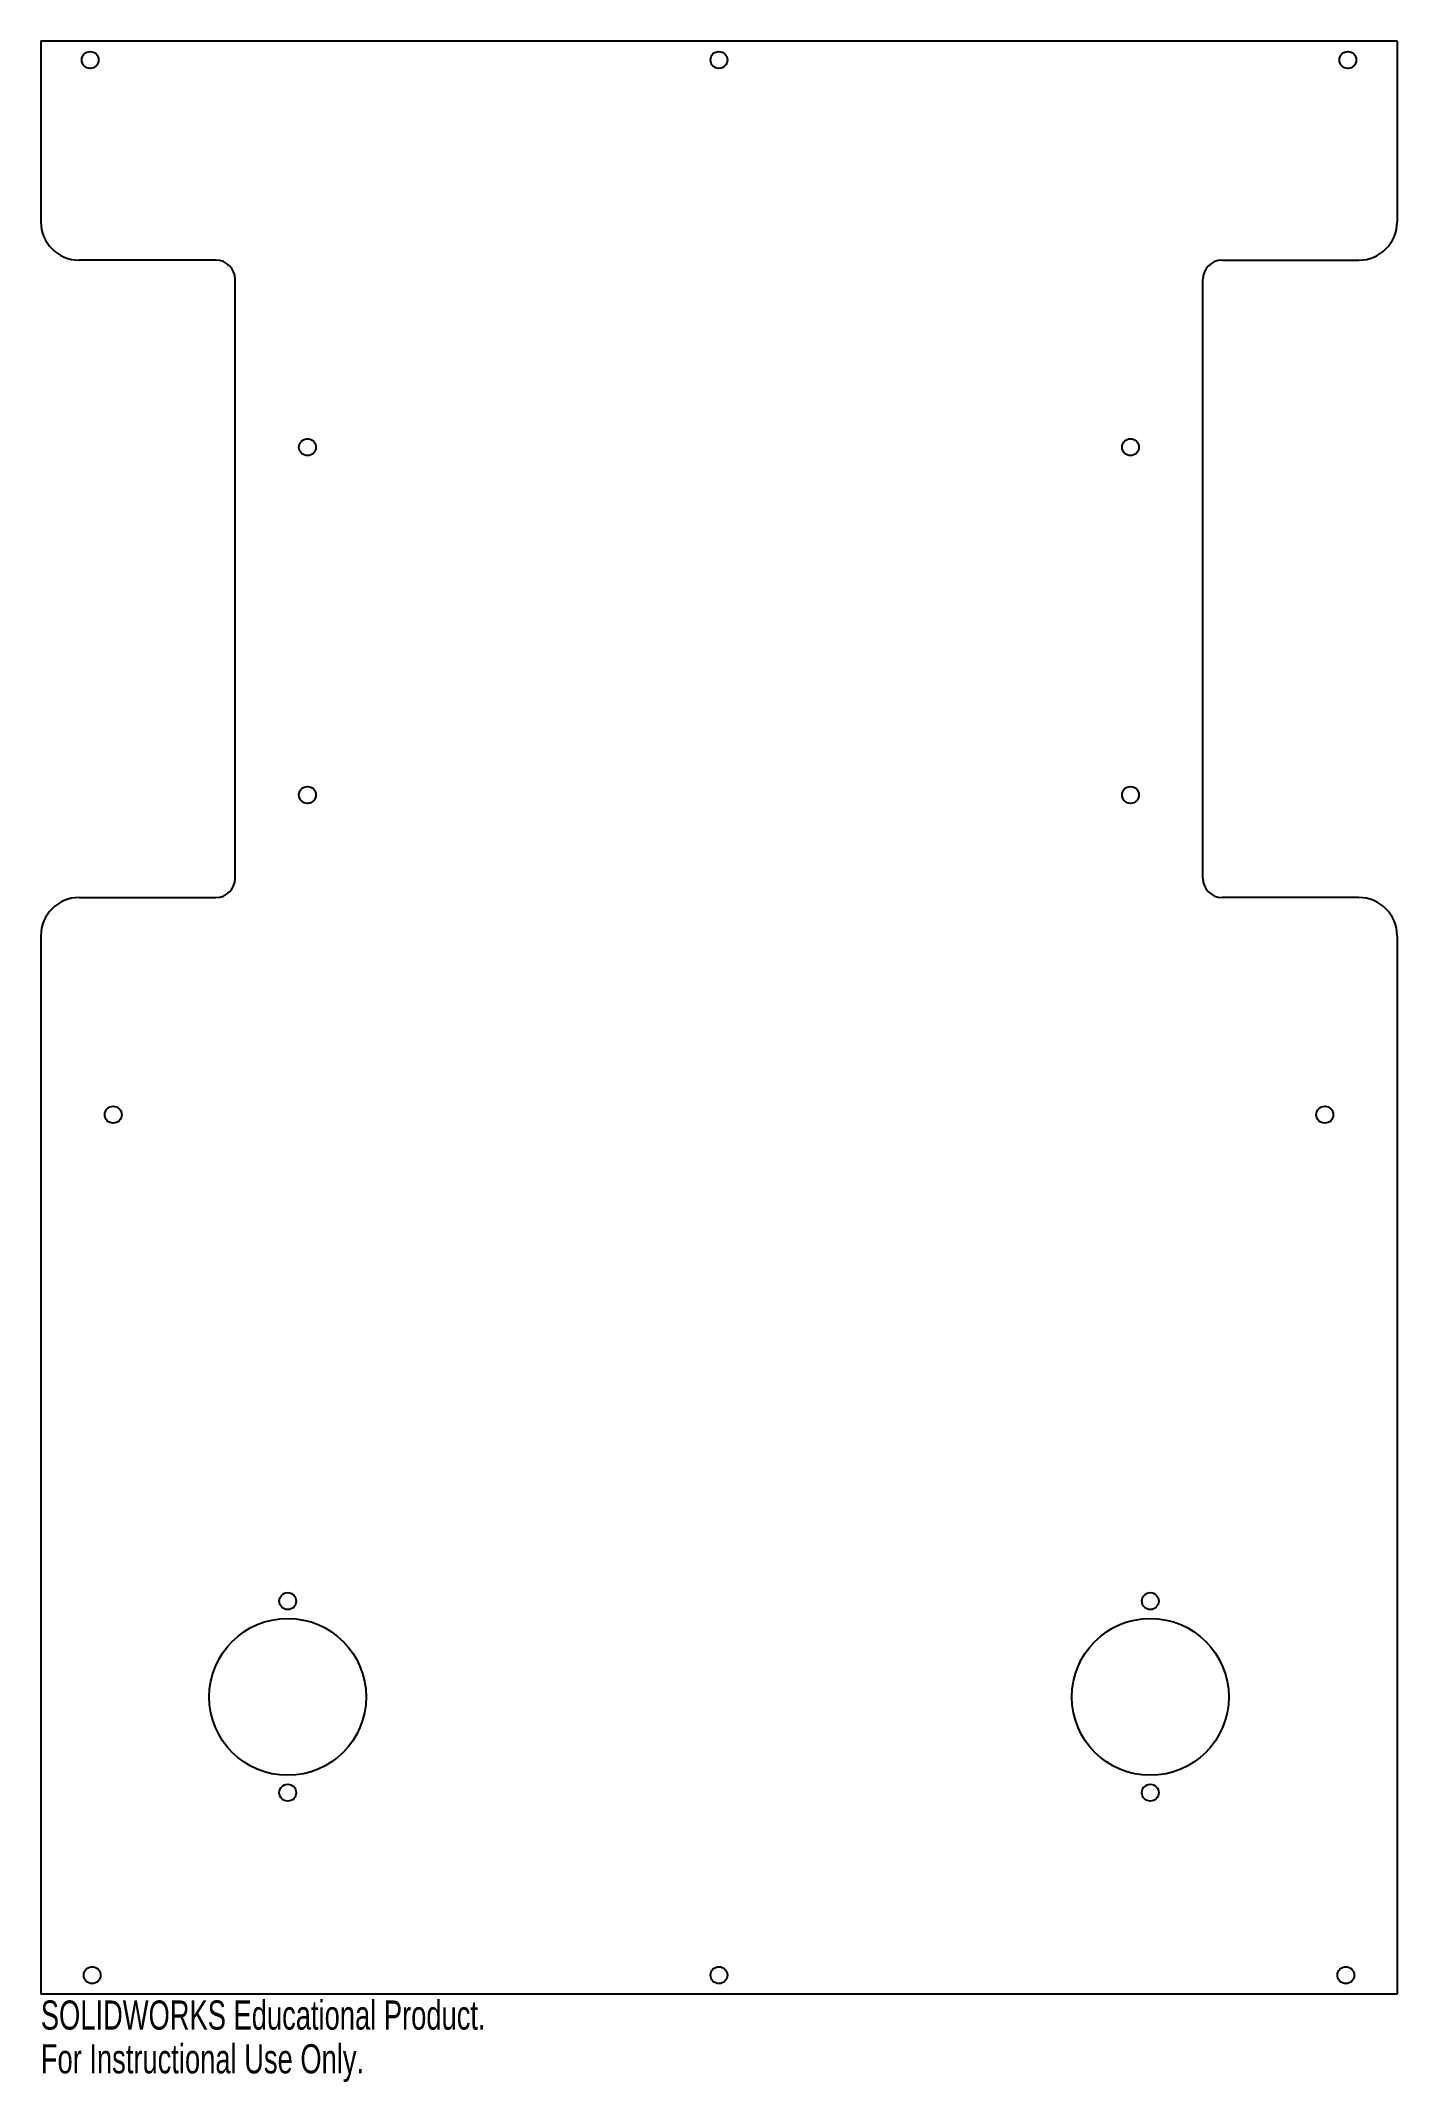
# Model space of a CAD drawing. Header units: millimetres. Extents: x 2 to 227, y -288 to 50.
import ezdxf

# ---------------------------------------------------------------- set-up
doc = ezdxf.new("R2010")
doc.units = ezdxf.units.MM
doc.styles.add('SLDTEXTSTYLE0', font='TXT', dxfattribs={"width": 0.7})

msp = doc.modelspace()

# ---------------------------------------------------------------- linework, layer by layer
at = {"color": 7, "linetype": 'Continuous', "lineweight": 25}
for p, q in [((2.12, 50), (226.82, 50)), ((2.12, 50), (2.12, 20)), ((226.82, 50), (226.82, 20)), ((31.12, 13.65), (8.47, 13.65)), ((197.82, 13.65), (220.47, 13.65)), ((34.3, -88.83), (34.3, 10.47)), ((194.65, -88.83), (194.65, 10.47)), ((8.47, -92), (31.12, -92)), ((220.47, -92), (197.82, -92)), ((2.12, -98.35), (2.12, -273.8)), ((226.82, -98.35), (226.82, -273.8)), ((226.82, -273.8), (2.12, -273.8))]:
    msp.add_line(p, q, dxfattribs=at)
for centre, radius in [((10.3, 46.83), 1.4), ((114.47, 46.83), 1.4), ((218.65, 46.83), 1.4), ((46.29, -17.35), 1.4), ((182.65, -17.35), 1.4), ((46.29, -75), 1.4), ((182.65, -75), 1.4), ((14.12, -128), 1.4), ((214.83, -128), 1.4), ((43.02, -208.62), 1.4), ((185.93, -208.62), 1.4), ((43.02, -224.5), 13), ((185.93, -224.5), 13), ((43.02, -240.38), 1.4), ((185.93, -240.38), 1.4), ((10.62, -270.62), 1.4), ((114.47, -270.62), 1.4), ((218.33, -270.62), 1.4)]:
    msp.add_circle(centre, radius, dxfattribs=at)
for centre, radius, start, end in [((8.47, 20), 6.35, 180, 270), ((220.47, 20), 6.35, 270, 0), ((31.12, 10.47), 3.18, 0, 90), ((197.82, 10.47), 3.18, 90, 180), ((31.12, -88.83), 3.18, 270, 0), ((197.82, -88.83), 3.18, 180, 270), ((8.47, -98.35), 6.35, 90, 180), ((220.47, -98.35), 6.35, 0, 90)]:
    msp.add_arc(centre, radius, start, end, dxfattribs=at)

# ---------------------------------------------------------------- texts
at = {"color": 7, "linetype": 'Continuous', "char_height": 4.8336, "attachment_point": 1, "style": 'SLDTEXTSTYLE0'}
for s, insert in [('SOLIDWORKS Educational Product.', (2.12, -274.82)), ('For Instructional Use Only.', (2.12, -282.07))]:
    msp.add_mtext(s, dxfattribs=dict(at, insert=insert))

doc.saveas('drawing.dxf')
